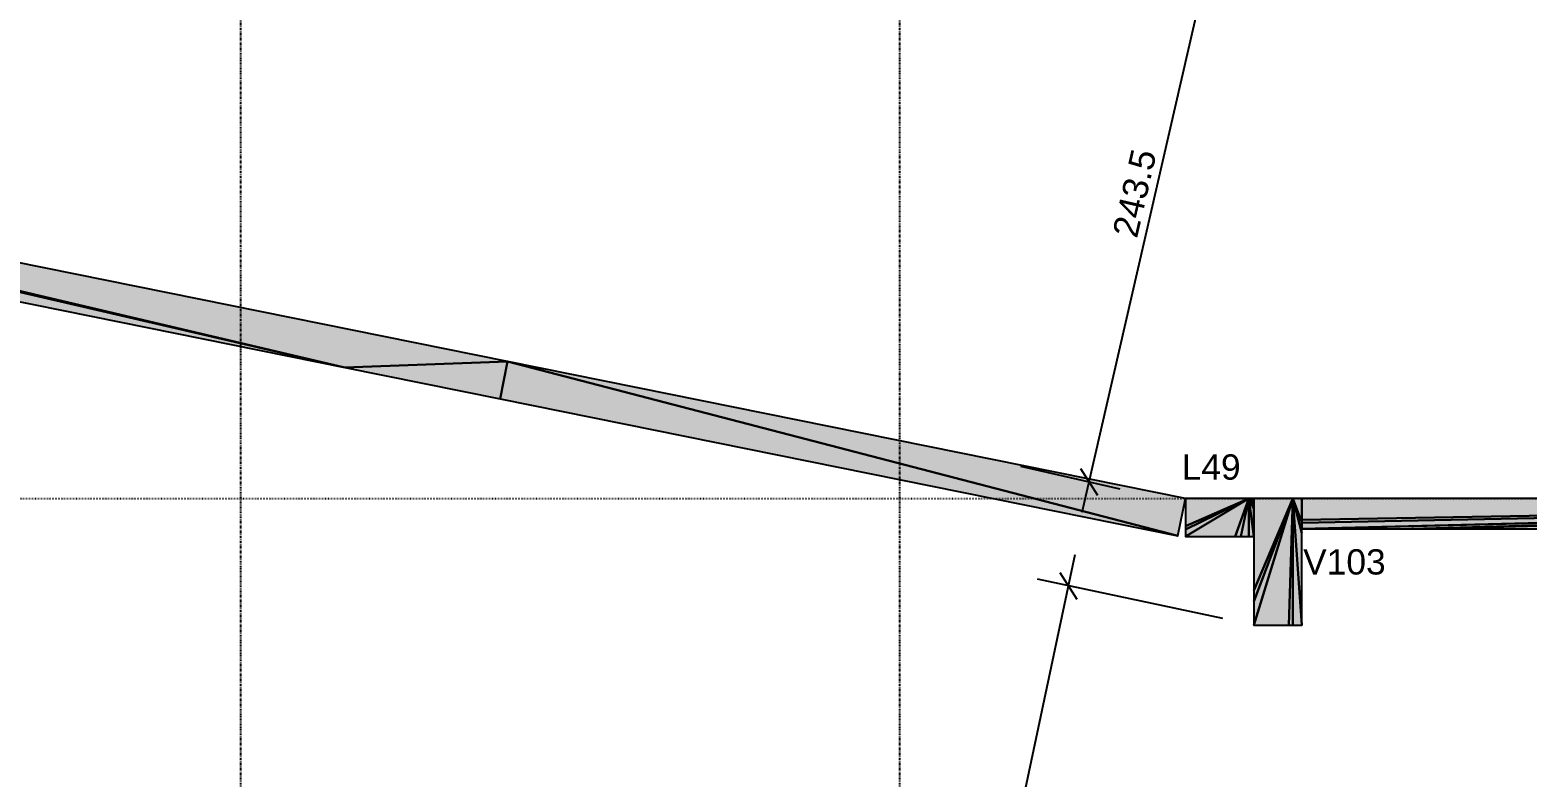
# Model space of a CAD drawing. Extents: x 37185 to 43130, y -8131 to -3926.
# Drawn here: x 41322.2 to 41716.6, y -4934.3 to -4737.3 of the extents above; entities that cross this region are included whole.
import ezdxf

# ---------------------------------------------------------------- set-up
doc = ezdxf.new("R2010")
doc.units = 0
doc.header["$MEASUREMENT"] = 0
doc.linetypes.add('ESTILO_TQS_0002', pattern=[0.4, 0.1, -0.3])
doc.linetypes.add('ESTILO_TQS_0004', pattern=[1.12, 0.5, -0.2, 0.01, -0.2, 0.01, -0.2])
for name, color, linetype in [('52', 3, 'CONTINUOUS'), ('67', 7, 'CONTINUOUS'), ('70', 160, 'CONTINUOUS'), ('74', 2, 'CONTINUOUS'), ('75', 9, 'CONTINUOUS'), ('96', 252, 'CONTINUOUS')]:
    doc.layers.add(name, color=color, linetype=linetype)
doc.styles.add('TQS_ARIAL', font='arial.ttf')

msp = doc.modelspace()

# ---------------------------------------------------------------- linework, layer by layer
at = {"layer": '52', "linetype": 'Continuous'}
for points in [[(41626.65, -4860.87), (41448.06, -4824.74), (41098.2, -4753.96), (41057.31, -4745.68), (41028.23, -4739.8), (41024.83, -4739.11), (40864.49, -4706.67), (40845.75, -4702.88), (40816.67, -4697), (40813.28, -4696.31), (40691.84, -4671.74), (40677.65, -4668.87)], [(40677.65, -4679.08), (40797.1, -4703.24), (40811.29, -4706.11), (40840.37, -4712), (40843.76, -4712.68), (41004.11, -4745.12), (41022.85, -4748.92), (41051.92, -4754.8), (41055.32, -4755.49), (41405.18, -4826.27), (41446.07, -4834.54), (41624.67, -4870.67)], [(41624.67, -4870.67), (41626.65, -4860.87)], [(42277.98, -4860.87), (42276.11, -4860.87), (42265.32, -4860.87), (42021.65, -4860.87), (42018.21, -4860.87), (41998.32, -4860.87), (41976.57, -4860.87), (41657.32, -4860.87), (41654.94, -4860.87), (41644.65, -4860.87), (41643.34, -4860.87), (41626.65, -4860.87)], [(41626.65, -4860.87), (41626.65, -4868.14), (41626.65, -4868.99), (41626.65, -4870.87)], [(41626.65, -4870.87), (41639.73, -4870.87), (41641.27, -4870.87), (41643.34, -4870.87), (41644.65, -4870.87)], [(41644.65, -4870.87), (41644.65, -4885.1), (41644.65, -4887.95), (41644.65, -4894.2)], [(41657.32, -4894.2), (41657.32, -4869.97), (41657.32, -4868.87)], [(41657.32, -4868.87), (41658.76, -4868.87), (41686.25, -4868.87), (41691.75, -4868.87), (41948.82, -4868.87), (41972.64, -4868.87), (41976.57, -4868.87), (41980.51, -4868.87), (41992.31, -4868.87), (41996.25, -4868.87), (41998.32, -4868.87)], [(41644.65, -4894.2), (41653.86, -4894.2), (41654.94, -4894.2), (41657.32, -4894.2)]]:
    msp.add_lwpolyline(points, dxfattribs=at)
at = {"layer": '67', "linetype": 'ESTILO_TQS_0002'}
msp.add_line((40668.02, -4860.87), (42548.32, -4860.87), dxfattribs=at)
at = {"layer": '70', "linetype": 'ESTILO_TQS_0004'}
for p, q in [((41377.65, -4323.44), (41377.65, -5192.87)), ((41551.32, -4323.44), (41551.32, -5192.87))]:
    msp.add_line(p, q, dxfattribs=at)
at = {"layer": '75', "linetype": 'Continuous'}
for p, q in [((41639.38, -4690.09), (41599.38, -4864.56)), ((41575.04, -4850.43), (41575.04, -4850.43)), ((41583.16, -4852.29), (41609.37, -4858.3)), ((41599.03, -4852.91), (41603.46, -4859.97)), ((41597.52, -4875.7), (41561.03, -5047.97)), ((41636.5, -4892.48), (41587.64, -4882.13)), ((41593.52, -4880.36), (41598.06, -4887.35)), ((41644.65, -4894.2), (41644.65, -4894.2))]:
    msp.add_line(p, q, dxfattribs=at)
at = {"layer": '96', "linetype": 'Continuous'}
for points in [[(41055.32, -4755.49), (41405.18, -4826.27), (41057.31, -4745.68), (41055.32, -4755.49)], [(41057.31, -4745.68), (41405.18, -4826.27), (41098.2, -4753.96), (41057.31, -4745.68)], [(41405.18, -4826.27), (41448.06, -4824.74), (41098.2, -4753.96), (41405.18, -4826.27)], [(41405.18, -4826.27), (41446.07, -4834.54), (41448.06, -4824.74), (41405.18, -4826.27)], [(41446.07, -4834.54), (41624.67, -4870.67), (41448.06, -4824.74), (41446.07, -4834.54)], [(41448.06, -4824.74), (41624.67, -4870.67), (41626.65, -4860.87), (41448.06, -4824.74)], [(41643.34, -4860.87), (41626.65, -4860.87), (41626.65, -4868.14), (41643.34, -4860.87)], [(41643.34, -4860.87), (41626.65, -4868.14), (41626.65, -4868.99), (41643.34, -4860.87)], [(41643.34, -4860.87), (41626.65, -4868.99), (41626.65, -4870.87), (41643.34, -4860.87)], [(41643.34, -4860.87), (41626.65, -4870.87), (41639.73, -4870.87), (41643.34, -4860.87)], [(41643.34, -4860.87), (41639.73, -4870.87), (41641.27, -4870.87), (41643.34, -4860.87)], [(41643.34, -4860.87), (41641.27, -4870.87), (41643.34, -4870.87), (41643.34, -4860.87)], [(41643.34, -4860.87), (41643.34, -4870.87), (41644.65, -4870.87), (41643.34, -4860.87)], [(41643.34, -4860.87), (41644.65, -4870.87), (41644.65, -4863.6), (41643.34, -4860.87)], [(41643.34, -4860.87), (41644.65, -4863.6), (41644.65, -4862.75), (41643.34, -4860.87)], [(41643.34, -4860.87), (41644.65, -4862.75), (41644.65, -4860.87), (41643.34, -4860.87)], [(41654.94, -4860.87), (41644.65, -4860.87), (41644.65, -4885.1), (41654.94, -4860.87)], [(41654.94, -4860.87), (41644.65, -4885.1), (41644.65, -4887.95), (41654.94, -4860.87)], [(41654.94, -4860.87), (41644.65, -4887.95), (41644.65, -4894.2), (41654.94, -4860.87)], [(41654.94, -4860.87), (41644.65, -4894.2), (41653.86, -4894.2), (41654.94, -4860.87)], [(41654.94, -4860.87), (41653.86, -4894.2), (41654.94, -4894.2), (41654.94, -4860.87)], [(41654.94, -4860.87), (41654.94, -4894.2), (41657.32, -4894.2), (41654.94, -4860.87)], [(41654.94, -4860.87), (41657.32, -4894.2), (41657.32, -4869.97), (41654.94, -4860.87)], [(41654.94, -4860.87), (41657.32, -4869.97), (41657.32, -4867.12), (41654.94, -4860.87)], [(41654.94, -4860.87), (41657.32, -4867.12), (41657.32, -4860.87), (41654.94, -4860.87)], [(41976.57, -4860.87), (41657.32, -4860.87), (41657.32, -4866.49), (41976.57, -4860.87)], [(41976.57, -4860.87), (41657.32, -4866.49), (41657.32, -4867.22), (41976.57, -4860.87)], [(41976.57, -4860.87), (41657.32, -4867.22), (41657.32, -4868.87), (41976.57, -4860.87)], [(41976.57, -4860.87), (41657.32, -4868.87), (41658.76, -4868.87), (41976.57, -4860.87)], [(41976.57, -4860.87), (41658.76, -4868.87), (41686.25, -4868.87), (41976.57, -4860.87)], [(41976.57, -4860.87), (41686.25, -4868.87), (41691.75, -4868.87), (41976.57, -4860.87)], [(41976.57, -4860.87), (41691.75, -4868.87), (41948.82, -4868.87), (41976.57, -4860.87)]]:
    msp.add_lwpolyline(points, dxfattribs=at)
for points in [[(41055.32, -4755.49), (41405.18, -4826.27), (41057.31, -4745.68)], [(41057.31, -4745.68), (41405.18, -4826.27), (41098.2, -4753.96)], [(41405.18, -4826.27), (41448.06, -4824.74), (41098.2, -4753.96)], [(41405.18, -4826.27), (41098.2, -4753.96), (41405.18, -4826.27)], [(41405.18, -4826.27), (41446.07, -4834.54), (41448.06, -4824.74)], [(41405.18, -4826.27), (41448.06, -4824.74), (41405.18, -4826.27)], [(41446.07, -4834.54), (41624.67, -4870.67), (41448.06, -4824.74)], [(41446.07, -4834.54), (41448.06, -4824.74), (41446.07, -4834.54)], [(41448.06, -4824.74), (41624.67, -4870.67), (41626.65, -4860.87)], [(41448.06, -4824.74), (41626.65, -4860.87), (41448.06, -4824.74)], [(41643.34, -4860.87), (41626.65, -4860.87), (41626.65, -4868.14)], [(41643.34, -4860.87), (41626.65, -4868.14), (41643.34, -4860.87)], [(41643.34, -4860.87), (41626.65, -4868.14), (41626.65, -4868.99)], [(41643.34, -4860.87), (41626.65, -4868.99), (41643.34, -4860.87)], [(41643.34, -4860.87), (41626.65, -4868.99), (41626.65, -4870.87)], [(41643.34, -4860.87), (41626.65, -4870.87), (41643.34, -4860.87)], [(41643.34, -4860.87), (41626.65, -4870.87), (41639.73, -4870.87)], [(41643.34, -4860.87), (41639.73, -4870.87), (41643.34, -4860.87)], [(41643.34, -4860.87), (41639.73, -4870.87), (41641.27, -4870.87)], [(41643.34, -4860.87), (41641.27, -4870.87), (41643.34, -4860.87)], [(41643.34, -4860.87), (41641.27, -4870.87), (41643.34, -4870.87)], [(41643.34, -4860.87), (41643.34, -4870.87), (41643.34, -4860.87)], [(41643.34, -4860.87), (41643.34, -4870.87), (41644.65, -4870.87)], [(41643.34, -4860.87), (41644.65, -4870.87), (41643.34, -4860.87)], [(41643.34, -4860.87), (41644.65, -4870.87), (41644.65, -4863.6)], [(41643.34, -4860.87), (41644.65, -4863.6), (41643.34, -4860.87)], [(41643.34, -4860.87), (41644.65, -4863.6), (41644.65, -4862.75)], [(41643.34, -4860.87), (41644.65, -4862.75), (41643.34, -4860.87)], [(41643.34, -4860.87), (41644.65, -4862.75), (41644.65, -4860.87)], [(41643.34, -4860.87), (41644.65, -4860.87), (41643.34, -4860.87)], [(41654.94, -4860.87), (41644.65, -4860.87), (41644.65, -4885.1)], [(41654.94, -4860.87), (41644.65, -4885.1), (41654.94, -4860.87)], [(41654.94, -4860.87), (41644.65, -4885.1), (41644.65, -4887.95)], [(41654.94, -4860.87), (41644.65, -4887.95), (41654.94, -4860.87)], [(41654.94, -4860.87), (41644.65, -4887.95), (41644.65, -4894.2)], [(41654.94, -4860.87), (41644.65, -4894.2), (41654.94, -4860.87)], [(41654.94, -4860.87), (41644.65, -4894.2), (41653.86, -4894.2)], [(41654.94, -4860.87), (41653.86, -4894.2), (41654.94, -4860.87)], [(41654.94, -4860.87), (41653.86, -4894.2), (41654.94, -4894.2)], [(41654.94, -4860.87), (41654.94, -4894.2), (41654.94, -4860.87)], [(41654.94, -4860.87), (41654.94, -4894.2), (41657.32, -4894.2)], [(41654.94, -4860.87), (41657.32, -4894.2), (41654.94, -4860.87)], [(41654.94, -4860.87), (41657.32, -4894.2), (41657.32, -4869.97)], [(41654.94, -4860.87), (41657.32, -4869.97), (41654.94, -4860.87)], [(41654.94, -4860.87), (41657.32, -4869.97), (41657.32, -4867.12)], [(41654.94, -4860.87), (41657.32, -4867.12), (41654.94, -4860.87)], [(41654.94, -4860.87), (41657.32, -4867.12), (41657.32, -4860.87)], [(41654.94, -4860.87), (41657.32, -4860.87), (41654.94, -4860.87)], [(41976.57, -4860.87), (41657.32, -4860.87), (41657.32, -4866.49)], [(41976.57, -4860.87), (41657.32, -4866.49), (41976.57, -4860.87)], [(41976.57, -4860.87), (41657.32, -4866.49), (41657.32, -4867.22)], [(41976.57, -4860.87), (41657.32, -4867.22), (41976.57, -4860.87)], [(41976.57, -4860.87), (41657.32, -4867.22), (41657.32, -4868.87)], [(41976.57, -4860.87), (41657.32, -4868.87), (41976.57, -4860.87)], [(41976.57, -4860.87), (41657.32, -4868.87), (41658.76, -4868.87)], [(41976.57, -4860.87), (41658.76, -4868.87), (41976.57, -4860.87)], [(41976.57, -4860.87), (41658.76, -4868.87), (41686.25, -4868.87)], [(41976.57, -4860.87), (41686.25, -4868.87), (41976.57, -4860.87)], [(41976.57, -4860.87), (41686.25, -4868.87), (41691.75, -4868.87)], [(41976.57, -4860.87), (41691.75, -4868.87), (41976.57, -4860.87)], [(41976.57, -4860.87), (41691.75, -4868.87), (41948.82, -4868.87)]]:
    msp.add_solid(points, dxfattribs=at)

# ---------------------------------------------------------------- texts
at = {"layer": '74', "linetype": 'Continuous', "style": 'TQS_ARIAL'}
for s, p in [('L49', (41625.65, -4855.87)), ('V103', (41657.65, -4880.87))]:
    msp.add_text(s, height=6.667, dxfattribs=at).set_placement(p)
at = {"layer": '75', "linetype": 'Continuous', "style": 'TQS_ARIAL'}
msp.add_text('243.5', height=6.667, rotation=77.0868, dxfattribs=at).set_placement((41613.86, -4792.47))

doc.saveas('drawing.dxf')
